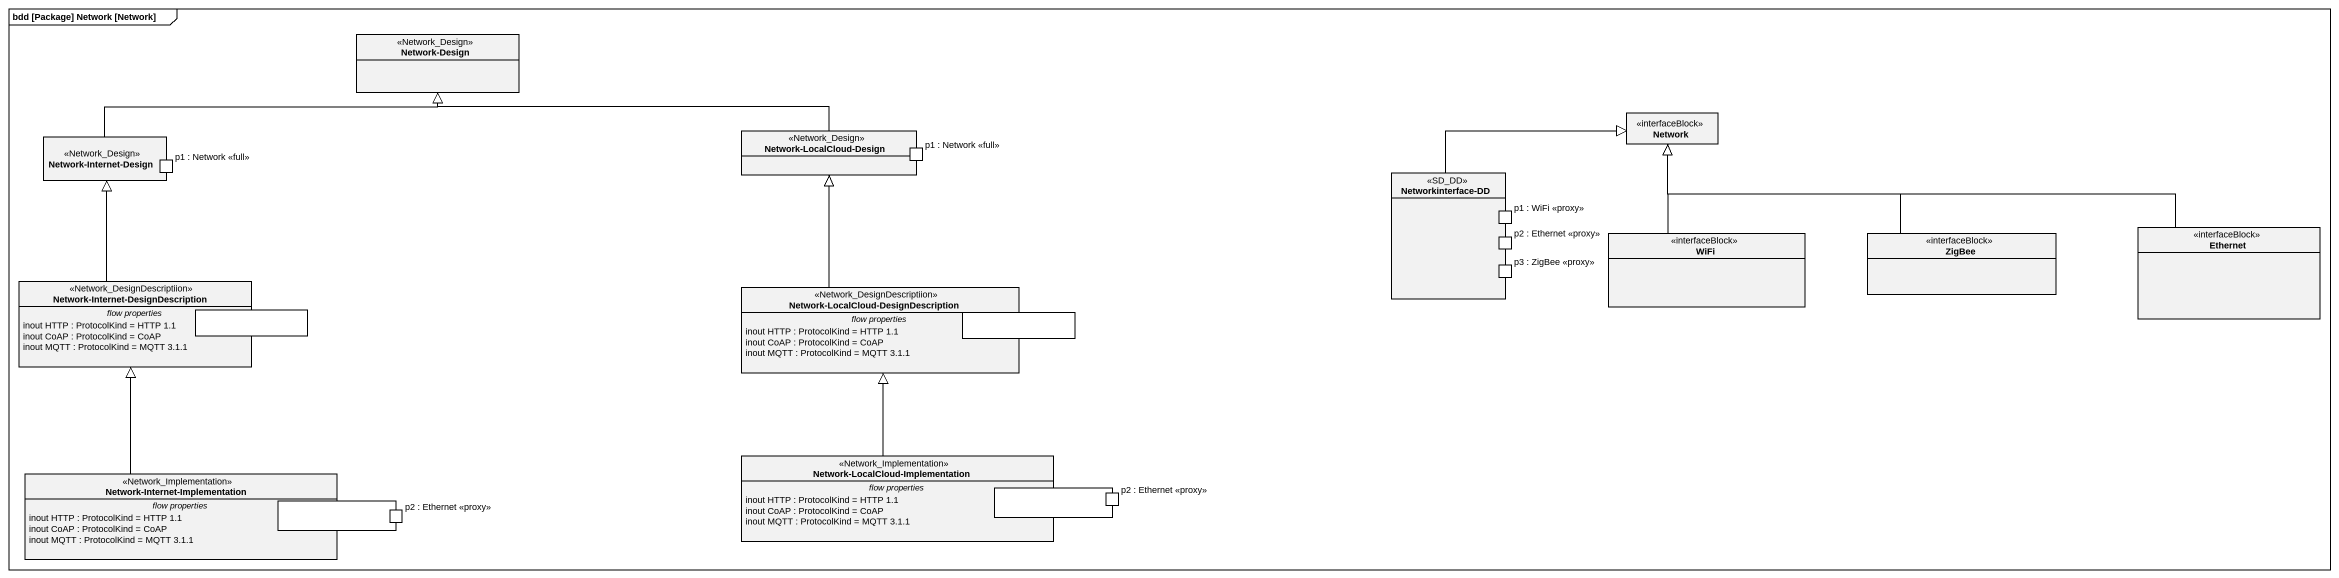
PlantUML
@startuml
mainframe bdd [Package] Network [Network]
allowmixing
hide circle
hide empty members
class "Network-Design" as Network_Design <<Network_Design>>
rectangle "Network-LocalCloud-Design" as Network_LocalCloud_Design <<Network_Design>> {
  port "p1 : Network <<full>>" as p1_Network_full_2
}
class "Network" as Network_ <<interfaceBlock>>
rectangle "Network-Internet-Design" as Network_Internet_Design <<Network_Design>> {
  port "p1 : Network <<full>>" as p1_Network_full
}
rectangle "Networkinterface-DD" as Networkinterface_DD <<SD_DD>> {
  port "p1 : WiFi <<proxy>>" as p1_WiFi_proxy
  port "p2 : Ethernet <<proxy>>" as p2_Ethernet_proxy
  port "p3 : ZigBee <<proxy>>" as p3_ZigBee_proxy
}
class WiFi <<interfaceBlock>>
class ZigBee <<interfaceBlock>>
class Ethernet <<interfaceBlock>>
class "Network-Internet-DesignDescription" as Network_Internet <<Network_DesignDescriptiion>> {
  -- flow properties --
  inout HTTP : ProtocolKind = HTTP 1.1
  inout CoAP : ProtocolKind = CoAP
  inout MQTT : ProtocolKind = MQTT 3.1.1
}
class "Network-LocalCloud-DesignDescription" as Network_LocalCloud <<Network_DesignDescriptiion>> {
  -- flow properties --
  inout HTTP : ProtocolKind = HTTP 1.1
  inout CoAP : ProtocolKind = CoAP
  inout MQTT : ProtocolKind = MQTT 3.1.1
}
class "Network-Internet-Implementation" as Network_Internet_2 <<Network_Implementation>> {
  -- flow properties --
  inout HTTP : ProtocolKind = HTTP 1.1
  inout CoAP : ProtocolKind = CoAP
  inout MQTT : ProtocolKind = MQTT 3.1.1
}
class "Network-LocalCloud-Implementation" as Network_LocalCloud_2 <<Network_Implementation>> {
  -- flow properties --
  inout HTTP : ProtocolKind = HTTP 1.1
  inout CoAP : ProtocolKind = CoAP
  inout MQTT : ProtocolKind = MQTT 3.1.1
}
rectangle "p2 : Ethernet <<proxy>>" as p2_Ethernet_proxy_2
rectangle "p2 : Ethernet <<proxy>>" as p2_Ethernet_proxy_3
Network_LocalCloud_Design -left-|> Network_Design
Network_Internet_Design -right-|> Network_Design
Networkinterface_DD -right-|> Network_
WiFi -up-|> Network_
ZigBee -left-|> Network_
Ethernet -left-|> Network_
Network_Internet -up-|> Network_Internet_Design
Network_LocalCloud -up-|> Network_LocalCloud_Design
Network_Internet_2 -up-|> Network_Internet
Network_LocalCloud_2 -up-|> Network_LocalCloud
@enduml
